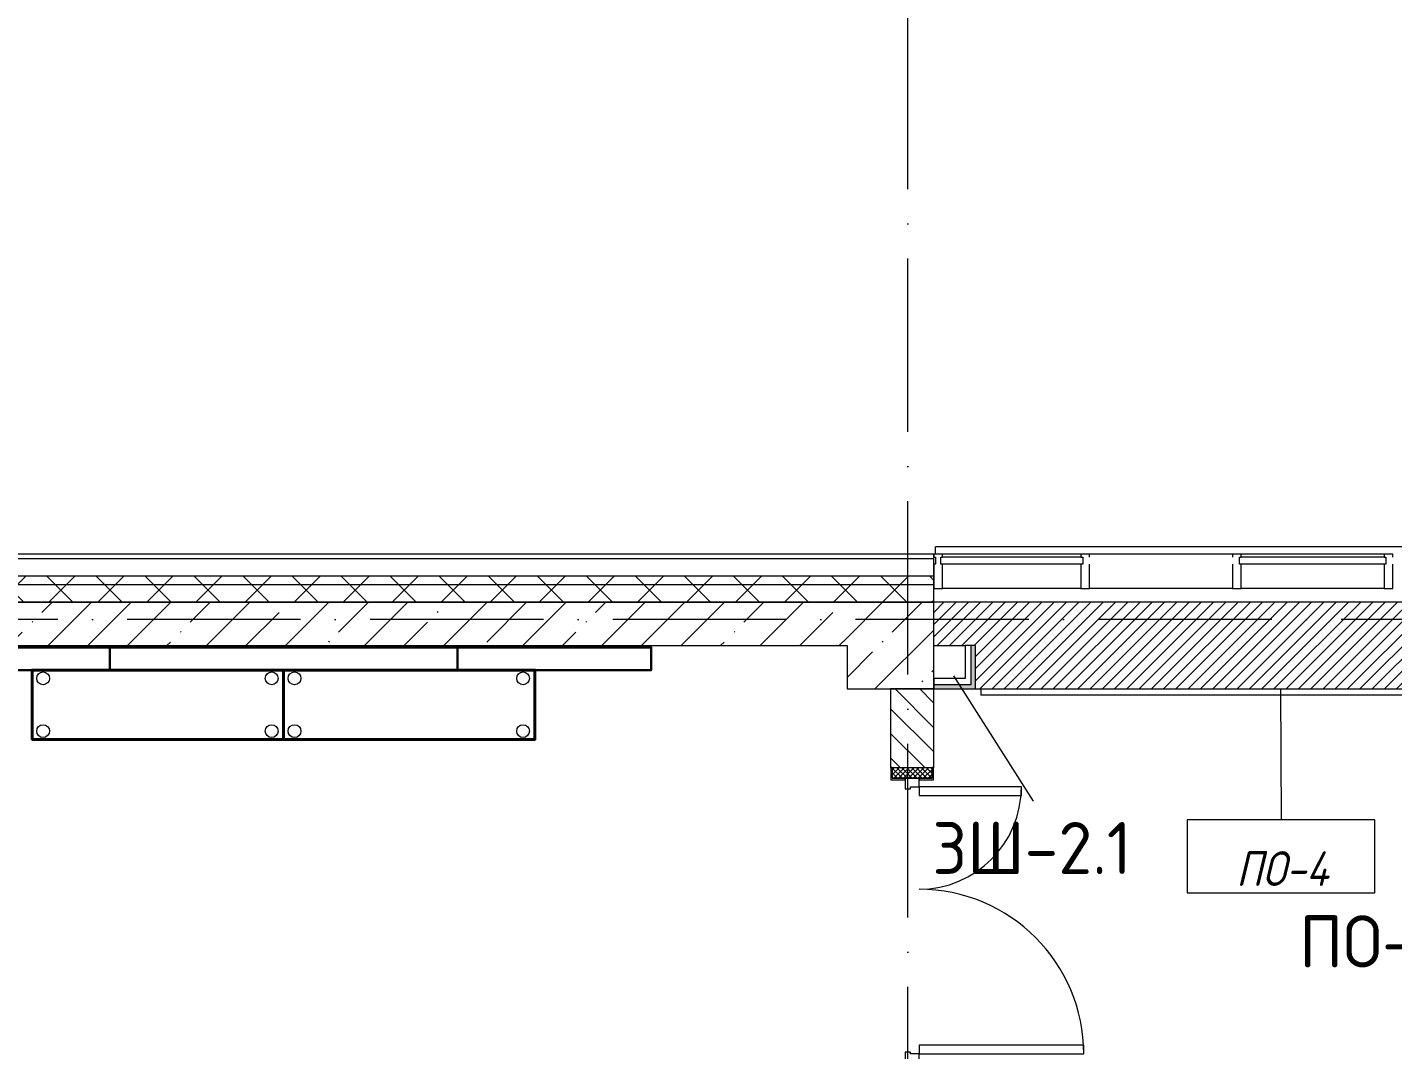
# Model space of a CAD drawing. Header units: millimetres. Extents: x -6467 to 105918, y -7090 to 92481.
# Drawn here: x 372 to 8247, y 45151 to 51047 of the extents above; entities that cross this region are included whole.
import ezdxf

# ---------------------------------------------------------------- set-up
doc = ezdxf.new("R2010")
doc.units = ezdxf.units.MM
doc.linetypes.add('50_200_ШТРИХ_1Т_ш5_п1_п1_', pattern=[1400, 1000, -200, 0, -200])
for name, color, linetype, lineweight in [('A-DOOR', 7, 'Continuous', 9), ('A-DOOR-2', 7, 'Continuous', 5), ('A-DOOR-FRAM', 7, 'Continuous', 9), ('A-DOOR-FRAM-2', 7, 'Continuous', 5), ('A-FLOR', 7, 'Continuous', 9), ('A-FLOR-IDEN', 7, 'Continuous', 9), ('A-GLAZ', 7, 'Continuous', 5), ('A-GLAZ-CWMG', 7, 'Continuous', 9), ('A-GLAZ-CWMG-1', 7, 'Continuous', 20), ('A-WALL', 7, 'Continuous', 5), ('A-WALL-FNSH-1', 7, 'Continuous', 5), ('A-WALL-IDEN', 7, 'Continuous', 9), ('I-WALL', 7, 'Continuous', 5), ('S-COLS-1', 7, 'Continuous', 5)]:
    doc.layers.add(name, color=color, linetype=linetype, lineweight=lineweight)
for name, color, linetype, lineweight, true_color in [('A-FLOR-PATT-1', 7, 'Continuous', 5, 0xd61c12), ('A-GENM-1', 7, 'Continuous', 9, 0xaaaaaa), ('A-WALL-1', 7, 'Continuous', 5, 0x77b143), ('мебель 2 этаж-1', 7, 'Continuous', 40, 0xaaaaaa), ('Оси-3', 7, '50_200_ШТРИХ_1Т_ш5_п1_п1_', 9, 0xaaaaaa), ('ТХ_функционал-2', 7, 'Continuous', 40, 0xaaaaaa), ('ТХ_функционал-4', 7, 'Continuous', 20, 0xaaaaaa), ('ТХ_функционал-9', 7, 'Continuous', 30, 0xaaaaaa)]:
    doc.layers.add(name, color=color, linetype=linetype, lineweight=lineweight, true_color=true_color)
doc.styles.add('GOST Common', font='GOST_Common.ttf', dxfattribs={"height": 300})
doc.styles.add('GOST Common_I', font='GOST_Common Italic.ttf', dxfattribs={"width": 0.9, "height": 200})
pattern_1 = [(45, (0, 0), (-228.0985, 228.0985), []), (45, (228.1, 0), (-228.0985, 228.0985), [403.225, -80.645, 6.706, -73.939])]
pattern_2 = [(45, (0, 0), (-141.42136, 141.42136), []), (135, (0, 0), (-141.42136, -141.42136), [])]

# ---------------------------------------------------------------- blocks, each defined once
blk = doc.blocks.new('Прямоугольный импост - Импост структурный с накладкой - 180мм-22881666-АИ_План этажа Радиаторы_2')
at = {"layer": 'A-GLAZ-CWMG'}
for p, q in [((6448.9, 48008), (5650, 48008)), ((6448.9, 47991), (5650, 47991)), ((6448.9, 47811), (5650, 47811))]:
    blk.add_line(p, q, dxfattribs=at)
blk = doc.blocks.new('Прямоугольный импост - Импост структурный с накладкой - 180мм-V245-АИ_План этажа Радиаторы_2')
at = {"layer": 'A-GLAZ-CWMG-1'}
for p, q in [((-25, 40), (-25, 180)), ((-25, 180), (25, 180)), ((25, 180), (25, 40)), ((-15, 40), (-25, 40)), ((-25, -17), (-25, 0)), ((-25, 0), (-15, 0)), ((-15, 0), (-15, 40)), ((25, 0), (25, -17)), ((25, -17), (-25, -17))]:
    blk.add_line(p, q, dxfattribs=at)
blk = doc.blocks.new('Прямоугольный импост - Импост структурный с накладкой - 180мм-V246-АИ_План этажа Радиаторы_2')
at = {"layer": 'A-GLAZ-CWMG'}
for p, q in [((11692.2, 48008), (10868.3, 48008)), ((11692.2, 47991), (10868.3, 47991)), ((11692.2, 47811), (10868.3, 47811))]:
    blk.add_line(p, q, dxfattribs=at)
blk = doc.blocks.new('Прямоугольный импост - Импост структурный с накладкой - 180мм-22512541-АИ_План этажа Радиаторы_2')
at = {"layer": 'A-GLAZ-CWMG-1'}
for p, q in [((-25, 40), (-25, 180)), ((-25, 180), (25, 180)), ((25, 180), (25, 40)), ((-25, -17), (-25, 0)), ((15, 40), (15, 0)), ((25, 40), (15, 40)), ((15, 0), (25, 0)), ((25, 0), (25, -17)), ((25, -17), (-25, -17))]:
    blk.add_line(p, q, dxfattribs=at)
blk = doc.blocks.new('Прямоугольный импост - Импост структурный с накладкой - 180мм-22881668-АИ_План этажа Радиаторы_2')
at = {"layer": 'A-GLAZ-CWMG'}
for p, q in [((12566.1, 48008), (11742.2, 48008)), ((12566.1, 47811), (11742.2, 47811))]:
    blk.add_line(p, q, dxfattribs=at)
blk = doc.blocks.new('Прямоугольный импост - Импост структурный с накладкой - 180мм-22882164-АИ_План этажа Радиаторы_2')
at = {"layer": 'A-GLAZ-CWMG-1'}
for p, q in [((0, 180), (-50, 180)), ((-50, 180), (-50, 40)), ((0, 40), (0, 180)), ((-50, 40), (-40, 40)), ((-40, 0), (-50, 0)), ((-50, 0), (-50, -17)), ((-40, 40), (-40, 0)), ((-10, 0), (-10, 40)), ((-10, 40), (0, 40)), ((0, 0), (-10, 0)), ((0, -17), (0, 0)), ((-50, -17), (0, -17))]:
    blk.add_line(p, q, dxfattribs=at)
blk = doc.blocks.new('110_Дверь_СКБ_2Ст_Наружная1 - СОШ_Д-07_1760_1440_х2400мм_Все учебные помещения_ читальные залы_EIW30-25548196-АИ_План этажа Радиаторы_2')
at = {"layer": 'A-DOOR-2'}
h = blk.add_hatch(dxfattribs=at)
h.set_pattern_fill('FP_120', color=256, style=0, pattern_type=2)
h.set_pattern_definition([(135, (1456.41, 189.685), (-14.14214, -14.14214), []), (225, (1456.41, 189.685), (14.14214, -14.14214), [])])
h.paths.add_polyline_path([(899.5, -115), (899.5, 115), (839.5, 115), (839.5, -115)])
at = {"layer": 'A-DOOR-FRAM-2'}
h = blk.add_hatch(dxfattribs=at)
h.set_pattern_fill('FP_121', color=256, style=0, pattern_type=2)
h.set_pattern_definition([(45, (-666.384, 189.685), (-14.1421, 14.1421), []), (135, (-666.384, 189.685), (-14.1421, -14.1421), [])])
h.paths.add_polyline_path([(-800.5, -115), (-800.5, 115), (-860.5, 115), (-860.5, -115)])
at = {"layer": 'A-DOOR'}
for p, q in [((789.5, 990), (739.5, 990)), ((739.5, 990), (739.5, 40)), ((789.5, 40), (789.5, 990)), ((-750.5, 630), (-750.5, 40)), ((-700.5, 630), (-750.5, 630)), ((-700.5, 40), (-700.5, 630)), ((-750.5, 40), (-700.5, 40)), ((739.5, 40), (789.5, 40))]:
    blk.add_line(p, q, dxfattribs=at)
at = {"layer": 'A-DOOR-2'}
for p, q in [((-792.5, 123), (-862.5, 123)), ((-862.5, 123), (-862.5, 115)), ((-862.5, 115), (-800.5, 115)), ((-800.5, 115), (-800.5, 40)), ((-792.5, 40), (-792.5, 123)), ((901.5, 123), (831.5, 123)), ((831.5, 123), (831.5, 40)), ((839.5, 40), (839.5, 115)), ((839.5, 115), (901.5, 115)), ((901.5, 115), (901.5, 123)), ((-800.5, 40), (-792.5, 40)), ((831.5, 40), (839.5, 40)), ((-792.5, -40), (-800.5, -40)), ((-800.5, -40), (-800.5, -115)), ((-792.5, -123), (-792.5, -40)), ((839.5, -40), (831.5, -40)), ((831.5, -40), (831.5, -123)), ((839.5, -115), (839.5, -40)), ((-862.5, -115), (-862.5, -123)), ((-800.5, -115), (-862.5, -115)), ((-862.5, -123), (-792.5, -123)), ((831.5, -123), (901.5, -123)), ((901.5, -115), (839.5, -115)), ((901.5, -123), (901.5, -115))]:
    blk.add_line(p, q, dxfattribs=at)
for centre, radius, start, end in [((789.5, 40), 950, 90, 180), ((-750.5, 40), 590, 0, 90)]:
    blk.add_arc(centre, radius, start, end, dxfattribs=at)
at = {"layer": 'A-DOOR-FRAM'}
for p, q in [((-800.5, 115), (-860.5, 115)), ((-860.5, 115), (-860.5, -115)), ((-800.5, -115), (-800.5, 115)), ((899.5, 115), (839.5, 115)), ((839.5, 115), (839.5, -115)), ((899.5, -115), (899.5, 115)), ((-750.5, 40), (-800.5, 40)), ((-800.5, 40), (-800.5, -40)), ((-750.5, -10), (-750.5, 40)), ((789.5, 40), (789.5, -10)), ((839.5, 40), (789.5, 40)), ((839.5, -40), (839.5, 40)), ((-800.5, -40), (-740.5, -40)), ((-740.5, -10), (-750.5, -10)), ((-740.5, -40), (-740.5, -10)), ((789.5, -10), (779.5, -10)), ((779.5, -10), (779.5, -40)), ((779.5, -40), (839.5, -40)), ((-860.5, -115), (-800.5, -115)), ((839.5, -115), (899.5, -115))]:
    blk.add_line(p, q, dxfattribs=at)
blk = doc.blocks.new('АР_Перемычка1 - АР_Перемычка-25547967-АИ_План этажа Радиаторы_2')
at = {"layer": 'A-GENM-1'}
blk.add_line((-350, -125), (-343, -125), dxfattribs=at)
blk = doc.blocks.new('Отлив_СКБ - Отлив витража-25813951-АИ_План этажа Радиаторы_2')
at = {"layer": 'A-GLAZ'}
for p, q in [((0, 57), (0, 100)), ((7855, 100), (0, 100)), ((7855, 100), (7855, 57)), ((30, 2), (848.9, 2)), ((1752.8, 2), (2596.7, 2)), ((3500.6, 2), (4344.4, 2)), ((5248.3, 2), (6092.2, 2)), ((6996.1, 2), (7815, 2)), ((7845, 2), (7855, 2)), ((838.9, 0), (40, 0)), ((2586.7, 0), (1762.8, 0)), ((4334.4, 0), (3510.6, 0)), ((6082.2, 0), (5258.3, 0)), ((7805, 0), (7006.1, 0))]:
    blk.add_line(p, q, dxfattribs=at)
blk = doc.blocks.new('мебель 2 этаж-28800768-АИ_План этажа Радиаторы_2')
at = {"layer": 'ТХ_функционал-2', "flags": 128}
for points in [[(2663.5, 49055.5), (2663.5, 48655.5), (2663.5, 49055.5), (4113.5, 49055.5), (4113.5, 48655.5), (2663.5, 48655.5)], [(4113.5, 49055.5), (4113.5, 48655.5), (4113.5, 49055.5), (5563.5, 49055.5), (5563.5, 48655.5), (4113.5, 48655.5)]]:
    blk.add_lwpolyline(points, close=True, dxfattribs=at)
at = {"layer": 'ТХ_функционал-4'}
for centre in [(2726.5, 49007.7), (4044.8, 49007.7), (4176.5, 49007.7), (5494.8, 49007.7), (2726.5, 48703.3), (4044.8, 48703.3), (4176.5, 48703.3), (5494.8, 48703.3)]:
    blk.add_circle(centre, 37, dxfattribs=at)
at = {"layer": 'ТХ_функционал-9'}
for p, q in [((6233.5, 49186.3), (6233.5, 49055.5)), ((6233.5, 49101.8), (6233.5, 49066.8))]:
    blk.add_line(p, q, dxfattribs=at)
at = {"layer": 'ТХ_функционал-9', "flags": 128}
for points in [[(3111, 49186.3), (1993.5, 49186.3), (1993.5, 49055.5), (3111, 49055.5)], [(3111, 49055.5), (5116, 49055.5), (5116, 49186.3), (3111, 49186.3)], [(5116, 49186.3), (6233.5, 49186.3), (6233.5, 49055.5), (5116, 49055.5)]]:
    blk.add_lwpolyline(points, close=True, dxfattribs=at)
blk = doc.blocks.new('AAR_СКБ_Марка_Перекрытия_1 мм - Марка пола-27961726-АИ_План этажа Радиаторы_2')
at = {"layer": 'A-FLOR-IDEN'}
for p, q in [((2.723, 2.101), (-2.69, 2.101)), ((-2.69, 2.101), (-2.69, 0)), ((2.723, 0), (2.723, 2.101)), ((-2.69, 0), (2.723, 0))]:
    blk.add_line(p, q, dxfattribs=at)

msp = doc.modelspace()

# ---------------------------------------------------------------- hatches: boundary and pattern name
at = {"layer": 'A-FLOR-PATT-1'}
h = msp.add_hatch(dxfattribs=at)
h.set_pattern_fill('FP_362', color=256, style=0, pattern_type=2)
h.set_pattern_definition([(45, (7600, 47481.04), (-35.3553, 35.3553), [])])
h.paths.add_polyline_path([(9362.1, 47231), (9380, 47231), (9380, 47481), (9600, 47481), (9600, 47731), (5600, 47731), (5600, 47481), (5841.1, 47481), (5841.1, 47231), (6150.5, 47231)])
at = {"layer": 'A-WALL'}
h = msp.add_hatch(dxfattribs=at)
h.set_pattern_fill('FP_125', color=256, style=0, pattern_type=2)
h.set_pattern_definition(pattern_2)
h.paths.add_polyline_path([(23650, 47831), (23700, 47831), (23700, 47881), (15800, 47881), (15800, 47831), (22760.4, 47831)])
h.paths.add_polyline_path([(14800, 47831), (14800, 47881), (13465, 47881), (13465, 47831), (14455.5, 47831)])
h.paths.add_polyline_path([(5600, 47831), (5600, 47881), (-2550, 47881), (-2550, 47831), (2828.5, 47831)])
h = msp.add_hatch(dxfattribs=at)
h.set_pattern_fill('FP_125', color=256, style=0, pattern_type=2)
h.set_pattern_definition(pattern_2)
h.paths.add_polyline_path([(23550, 47731), (23650, 47731), (23650, 47831), (15800, 47831), (15800, 47731), (22760.4, 47731)])
h.paths.add_polyline_path([(14800, 47731), (14800, 47831), (13465, 47831), (13465, 47731), (14455.5, 47731)])
h.paths.add_polyline_path([(5600, 47731), (5600, 47831), (-2450, 47831), (-2450, 47731), (2828.5, 47731)])
h = msp.add_hatch(dxfattribs=at)
h.set_pattern_fill('FP_1', color=256, style=0, pattern_type=2)
h.set_pattern_definition(pattern_1)
h.paths.add_polyline_path([(4489.5, 47481), (5100, 47481), (5100, 47731), (-1950, 47731), (-1950, 47481), (2828.5, 47481)])
at = {"layer": 'A-WALL-1'}
for points in [[(5841.1, 47231), (5841.1, 47481), (5816.1, 47481), (5816.1, 47231)], [(5816.1, 47231), (5816.1, 47256), (5600, 47256), (5600, 47231), (5781.1, 47231)]]:
    msp.add_hatch(color=256, dxfattribs=at).paths.add_polyline_path(points)
at = {"layer": 'I-WALL'}
h = msp.add_hatch(dxfattribs=at)
h.set_pattern_fill('FP_2', color=256, style=0, pattern_type=2)
h.set_pattern_definition([(135, (0, 0), (-70.71068, -70.71068), [])])
h.paths.add_polyline_path([(5435, 10031), (5600, 10031), (5600, 10181), (5350, 10181), (5350, 10031)])
h.paths.add_polyline_path([(5350, 10881), (5600, 10881), (5600, 11076), (5350, 11076), (5350, 10906)])
h.paths.add_polyline_path([(5600, 11776), (5600, 12567), (5350, 12567), (5350, 11776), (5515, 11776)])
h.paths.add_polyline_path([(5600, 13767), (5600, 13931), (5350, 13931), (5350, 13767)])
h.paths.add_polyline_path([(5350, 14431), (5600, 14431), (5600, 15567), (5350, 15567), (5350, 14986)])
h.paths.add_polyline_path([(5435, 16267), (5600, 16267), (5600, 16446), (5350, 16446), (5350, 16267)])
h.paths.add_polyline_path([(5350, 17146), (5600, 17146), (5600, 17231), (5350, 17231), (5350, 17226)])
h.paths.add_polyline_path([(5420, 19491), (5600, 19493), (5600, 23231), (5350, 23231), (5352, 19493), (5360, 19491)])
h.paths.add_polyline_path([(5600, 23731), (5600, 26231), (5350, 26231), (5350, 23731)])
h.paths.add_polyline_path([(5463.9, 26731), (5600, 26731), (5600, 32231), (5350, 32231), (5350, 26731), (5462.7, 26731)])
h.paths.add_polyline_path([(5382.8, 32731), (5600, 32731), (5600, 35231), (5350, 35231), (5350, 32731)])
h.paths.add_polyline_path([(5598, 37491), (5600, 37493), (5600, 38230.7), (5350, 38230.7), (5352, 37493), (5598, 37492.2)])
h.paths.add_polyline_path([(5350, 38730.7), (5600, 38730.7), (5600, 43731), (5350, 43731), (5350, 38887.8)])
h.paths.add_polyline_path([(5600, 44231), (5598, 45014), (5350, 45014), (5350, 44231)])
h.paths.add_polyline_path([(5420, 46776), (5600, 46778), (5598, 47231), (5350, 47231), (5352, 46778), (5360, 46776)])
at = {"layer": 'S-COLS-1'}
h = msp.add_hatch(dxfattribs=at)
h.set_pattern_fill('FP_1', color=256, style=0, pattern_type=2)
h.set_pattern_definition(pattern_1)
h.paths.add_polyline_path([(5100, 47231), (5600, 47231), (5600, 47731), (5100, 47731), (5100, 47481)])

# ---------------------------------------------------------------- linework, layer by layer
at = {"layer": 'A-FLOR'}
for p, q in [((9600, 47731), (5600, 47731)), ((5600, 47481), (5781.1, 47481)), ((5841.1, 47231), (9380, 47231))]:
    msp.add_line(p, q, dxfattribs=at)
at = {"layer": 'A-FLOR-IDEN'}
msp.add_line((7600, 47231), (7603.4, 46475.5), dxfattribs=at)
at = {"layer": 'A-WALL'}
for p, q in [((5600, 47981), (-2700, 47981)), ((5600, 47881), (-2600, 47881)), ((5600, 47831), (-2550, 47831)), ((5100, 47731), (-1950, 47731)), ((-1140, 47481), (5100, 47481)), ((5781.1, 47481), (5781.1, 47291)), ((5816.1, 47481), (5781.1, 47481)), ((5816.1, 47256), (5816.1, 47481)), ((5781.1, 47291), (5600, 47291)), ((5600, 47291), (5600, 47256)), ((5600, 47256), (5816.1, 47256)), ((5600, 47231), (5350, 47231)), ((5350, 47231), (5350, 46776)), ((5600, 46776), (5600, 47231)), ((5871.1, 47231), (5871.1, 47196)), ((9320, 47196), (5871.1, 47196))]:
    msp.add_line(p, q, dxfattribs=at)
at = {"layer": 'A-WALL-FNSH-1'}
for p, q in [((5600, 48008), (-2727, 48008)), ((5600, 47731), (5600, 48008)), ((-2450, 47731), (5600, 47731)), ((5841.1, 47481), (5816.1, 47481)), ((5841.1, 47231), (5841.1, 47481)), ((5600, 47256), (5600, 47231)), ((5600, 47231), (5841.1, 47231))]:
    msp.add_line(p, q, dxfattribs=at)
at = {"layer": 'A-WALL-IDEN'}
msp.add_line((5713.2, 47307.7), (6172.4, 46584.4), dxfattribs=at)
at = {"layer": 'S-COLS-1'}
for p, q in [((5600, 47731), (5100, 47731)), ((5600, 47231), (5600, 47731)), ((5100, 47481), (5100, 47231)), ((5100, 47231), (5600, 47231))]:
    msp.add_line(p, q, dxfattribs=at)
at = {"layer": 'Оси-3'}
for p, q in [((5450, -5889.7), (5450, 91281)), ((25750, 47631), (-5267.3, 47631))]:
    msp.add_line(p, q, dxfattribs=at)

# ---------------------------------------------------------------- block references
at = {"layer": 'A-DOOR-2', "rotation": 269.9999999999999}
msp.add_blockref('110_Дверь_СКБ_2Ст_Наружная1 - СОШ_Д-07_1760_1440_х2400мм_Все учебные помещения_ читальные залы_EIW30-25548196-АИ_План этажа Радиаторы_2', (5475, 45915.5), dxfattribs=at)
at = {"layer": 'A-FLOR-IDEN', "xscale": 199.9999999999999, "yscale": 199.9999999999999, "zscale": 199.9999999999999}
msp.add_blockref('AAR_СКБ_Марка_Перекрытия_1 мм - Марка пола-27961726-АИ_План этажа Радиаторы_2', (7600, 46055.3), dxfattribs=at)
at = {"layer": 'A-GENM-1', "rotation": 269.9999999999999}
msp.add_blockref('АР_Перемычка1 - АР_Перемычка-25547967-АИ_План этажа Радиаторы_2', (5475, 46776), dxfattribs=at)
at = {"layer": 'A-GLAZ'}
msp.add_blockref('Отлив_СКБ - Отлив витража-25813951-АИ_План этажа Радиаторы_2', (5610, 47951), dxfattribs=at)
at = {"layer": 'A-GLAZ-CWMG', "rotation": 180}
msp.add_blockref('Прямоугольный импост - Импост структурный с накладкой - 180мм-22882164-АИ_План этажа Радиаторы_2', (5600, 47991), dxfattribs=at)
at = {"layer": 'A-GLAZ-CWMG'}
for name, p in [('Прямоугольный импост - Импост структурный с накладкой - 180мм-22881666-АИ_План этажа Радиаторы_2', (0, 0)), ('Прямоугольный импост - Импост структурный с накладкой - 180мм-22881668-АИ_План этажа Радиаторы_2', (-5243.3, 0)), ('Прямоугольный импост - Импост структурный с накладкой - 180мм-V246-АИ_План этажа Радиаторы_2', (-3495.6, 0))]:
    msp.add_blockref(name, p, dxfattribs=at)
at = {"layer": 'A-GLAZ-CWMG', "extrusion": (0, 0, -1), "rotation": 180}
for name, p in [('Прямоугольный импост - Импост структурный с накладкой - 180мм-V245-АИ_План этажа Радиаторы_2', (-6473.9, 47991)), ('Прямоугольный импост - Импост структурный с накладкой - 180мм-22512541-АИ_План этажа Радиаторы_2', (-7347.8, 47991)), ('Прямоугольный импост - Импост структурный с накладкой - 180мм-V245-АИ_План этажа Радиаторы_2', (-8221.7, 47991))]:
    msp.add_blockref(name, p, dxfattribs=at)
at = {"layer": 'мебель 2 этаж-1'}
msp.add_blockref('мебель 2 этаж-28800768-АИ_План этажа Радиаторы_2', (-2263.5, -1715.2), dxfattribs=at)

# ---------------------------------------------------------------- texts
at = {"layer": 'A-FLOR-IDEN', "insert": (7610.2, 46195.1), "char_height": 200, "width": 572.4, "attachment_point": 5, "line_spacing_factor": 1.022766, "style": 'GOST Common_I'}
msp.add_mtext('\\pt180,360,540,720,900,1080,1260,1440,1620,1800,1980,2160,2340,2520,2700,2880,3060,3240,3420,3600,3780,3960,4140,4320,4500,4680,4860,5040,5220,5400,5580,5760;ПО-4', dxfattribs=at)
at = {"layer": 'A-WALL-IDEN', "char_height": 300, "attachment_point": 2, "line_spacing_factor": 1.022766, "style": 'GOST Common'}
for s, insert, width in [('\\pt80.001,159.999,240,320.001,399.999,480,560.001,639.999,720,800.001,879.999,960,1040.001,1119.999,1200,1280.001,1359.999,1440,1520.001,1599.999,1680,1760.001,1839.999,1920,2000.001,2079.999,2160,2240.001,2319.999,2400,2480.001,2559.999;ЗШ-2.1', (6166.4, 46463.9), 1190), ('\\pt80.001,159.999,240,320.001,399.999,480,560.001,639.999,720,800.001,879.999,960,1040.001,1119.999,1200,1280.001,1359.999,1440,1520.001,1599.999,1680,1760.001,1839.999,1920,2000.001,2079.999,2160,2240.001,2319.999,2400,2480.001,2559.999;ПО-4.1', (8264.8, 45924.9), 1178)]:
    msp.add_mtext(s, dxfattribs=dict(at, insert=insert, width=width))

doc.saveas('drawing.dxf')
